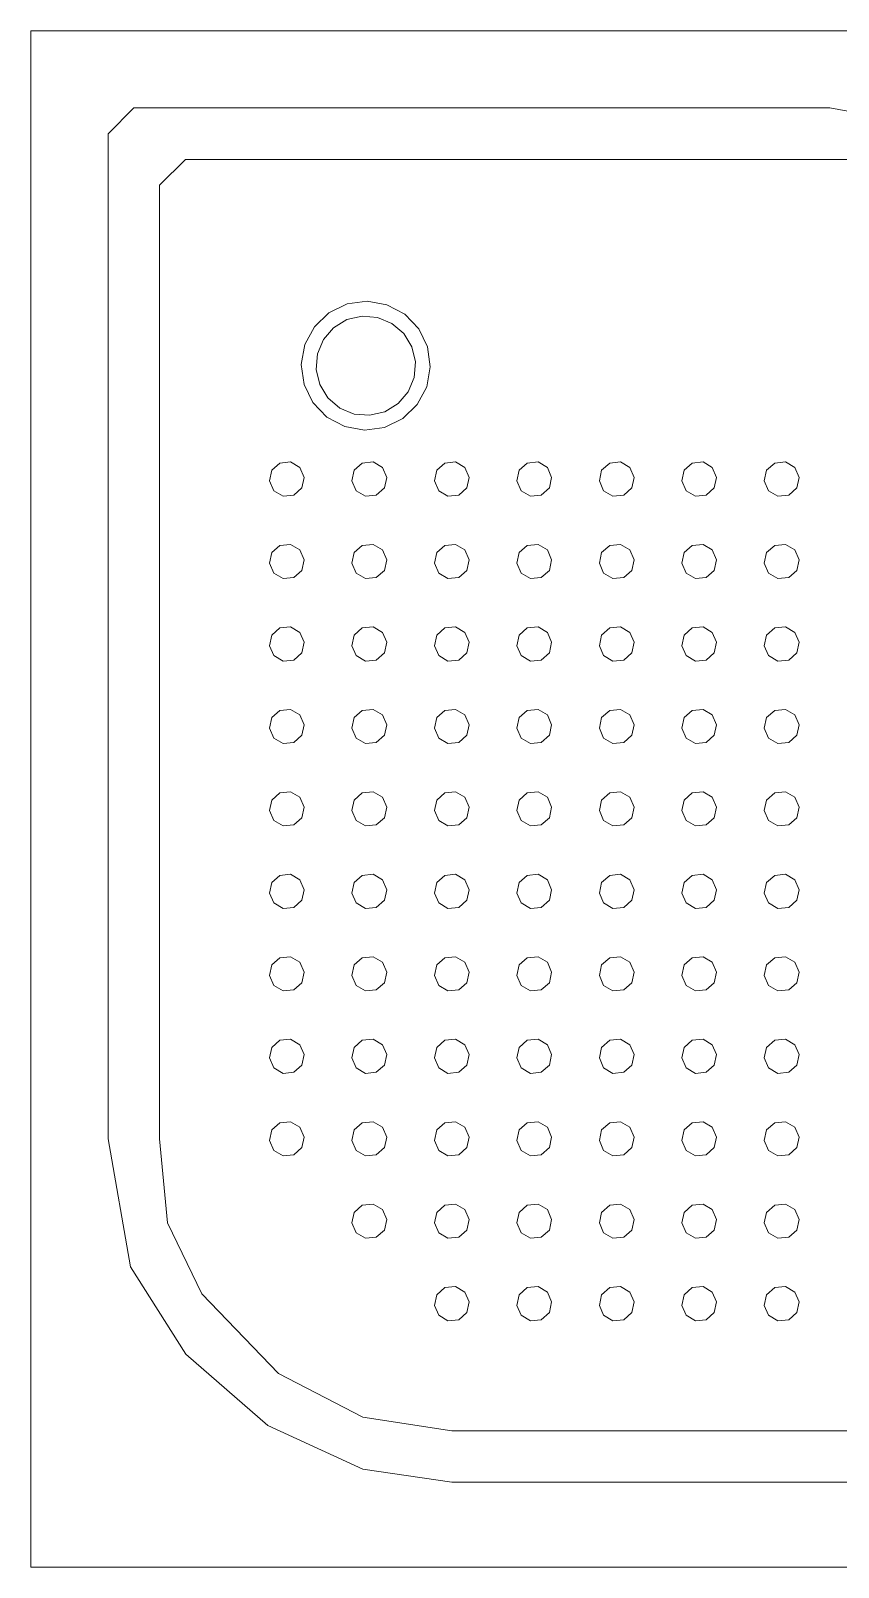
# Model space of a CAD drawing. Header units: millimetres. Extents: x -32 to 1412, y -324 to 2887.
# Drawn here: x 1035.191 to 1035.585, y 2057.159 to 2057.909 of the extents above; entities that cross this region are included whole.
import ezdxf

# ---------------------------------------------------------------- set-up
doc = ezdxf.new("R2010")
doc.units = ezdxf.units.MM
doc.header["$LTSCALE"] = 0.5
doc.layers.add('arquitetura', color=252, linetype='CONTINUOUS', lineweight=5)

msp = doc.modelspace()

# ---------------------------------------------------------------- linework, layer by layer
at = {"layer": 'arquitetura', "color": 252}
for p, q in [((1035.19123, 2057.35913), (1035.19123, 2057.90913)), ((1035.19123, 2057.90913), (1036.19123, 2057.90913)), ((1035.19123, 2057.15913), (1035.19123, 2057.90913)), ((1035.19123, 2057.90913), (1035.94123, 2057.90913)), ((1035.22895, 2057.85884), (1035.24153, 2057.87142)), ((1035.24153, 2057.87142), (1035.58106, 2057.87142)), ((1035.61984, 2057.86445), (1035.58106, 2057.87142)), ((1035.22895, 2057.3683), (1035.22895, 2057.85884)), ((1035.25411, 2057.83368), (1035.26668, 2057.84626)), ((1035.26668, 2057.84626), (1035.60437, 2057.84626)), ((1035.25411, 2057.3683), (1035.25411, 2057.83368)), ((1035.33672, 2057.77145), (1035.34558, 2057.77575)), ((1035.34558, 2057.77575), (1035.35533, 2057.77711)), ((1035.35533, 2057.77711), (1035.36503, 2057.77538)), ((1035.36503, 2057.77538), (1035.37371, 2057.77074)), ((1035.32962, 2057.76462), (1035.33672, 2057.77145)), ((1035.33903, 2057.76415), (1035.34552, 2057.7681)), ((1035.34552, 2057.7681), (1035.35291, 2057.76984)), ((1035.35291, 2057.76984), (1035.36048, 2057.76922)), ((1035.36048, 2057.76922), (1035.36749, 2057.76629)), ((1035.37371, 2057.77074), (1035.38054, 2057.76365)), ((1035.32499, 2057.75593), (1035.32962, 2057.76462)), ((1035.33408, 2057.7584), (1035.33903, 2057.76415)), ((1035.36749, 2057.76629), (1035.37325, 2057.76133)), ((1035.37325, 2057.76133), (1035.37719, 2057.75484)), ((1035.38054, 2057.76365), (1035.38485, 2057.75479)), ((1035.32326, 2057.74624), (1035.32499, 2057.75593)), ((1035.33115, 2057.75139), (1035.33408, 2057.7584)), ((1035.37719, 2057.75484), (1035.37894, 2057.74745)), ((1035.38485, 2057.75479), (1035.3862, 2057.74503)), ((1035.32461, 2057.73648), (1035.32326, 2057.74624)), ((1035.33052, 2057.74382), (1035.33115, 2057.75139)), ((1035.37894, 2057.74745), (1035.37831, 2057.73988)), ((1035.3862, 2057.74503), (1035.38447, 2057.73534)), ((1035.33227, 2057.73643), (1035.33052, 2057.74382)), ((1035.37831, 2057.73988), (1035.37538, 2057.73288)), ((1035.32892, 2057.72763), (1035.32461, 2057.73648)), ((1035.33621, 2057.72994), (1035.33227, 2057.73643)), ((1035.34197, 2057.72498), (1035.33621, 2057.72994)), ((1035.37538, 2057.73288), (1035.37043, 2057.72712)), ((1035.38447, 2057.73534), (1035.37984, 2057.72665)), ((1035.33575, 2057.72053), (1035.32892, 2057.72763)), ((1035.34898, 2057.72205), (1035.34197, 2057.72498)), ((1035.36394, 2057.72318), (1035.35655, 2057.72143)), ((1035.37043, 2057.72712), (1035.36394, 2057.72318)), ((1035.37984, 2057.72665), (1035.37274, 2057.71982)), ((1035.34443, 2057.71589), (1035.33575, 2057.72053)), ((1035.35413, 2057.71417), (1035.34443, 2057.71589)), ((1035.35655, 2057.72143), (1035.34898, 2057.72205)), ((1035.36388, 2057.71552), (1035.35413, 2057.71417)), ((1035.37274, 2057.71982), (1035.36388, 2057.71552)), ((1035.30766, 2057.68947), (1035.3088, 2057.69462)), ((1035.3088, 2057.69462), (1035.31274, 2057.69812)), ((1035.31274, 2057.69812), (1035.318, 2057.69863)), ((1035.318, 2057.69863), (1035.32254, 2057.69596)), ((1035.32254, 2057.69596), (1035.32465, 2057.69112)), ((1035.34791, 2057.68947), (1035.34905, 2057.69462)), ((1035.34905, 2057.69462), (1035.35299, 2057.69812)), ((1035.35299, 2057.69812), (1035.35824, 2057.69863)), ((1035.35824, 2057.69863), (1035.36279, 2057.69596)), ((1035.36279, 2057.69596), (1035.3649, 2057.69112)), ((1035.38816, 2057.68947), (1035.3893, 2057.69462)), ((1035.3893, 2057.69462), (1035.39324, 2057.69812)), ((1035.39324, 2057.69812), (1035.39849, 2057.69863)), ((1035.39849, 2057.69863), (1035.40304, 2057.69596)), ((1035.40304, 2057.69596), (1035.40515, 2057.69112)), ((1035.42841, 2057.68947), (1035.42955, 2057.69462)), ((1035.42955, 2057.69462), (1035.43349, 2057.69812)), ((1035.43349, 2057.69812), (1035.43874, 2057.69863)), ((1035.43874, 2057.69863), (1035.44329, 2057.69596)), ((1035.44329, 2057.69596), (1035.4454, 2057.69112)), ((1035.46866, 2057.68947), (1035.46979, 2057.69462)), ((1035.46979, 2057.69462), (1035.47374, 2057.69812)), ((1035.47374, 2057.69812), (1035.47899, 2057.69863)), ((1035.47899, 2057.69863), (1035.48354, 2057.69596)), ((1035.48354, 2057.69596), (1035.48565, 2057.69112)), ((1035.50891, 2057.68947), (1035.51004, 2057.69462)), ((1035.51004, 2057.69462), (1035.51399, 2057.69812)), ((1035.51399, 2057.69812), (1035.51924, 2057.69863)), ((1035.51924, 2057.69863), (1035.52379, 2057.69596)), ((1035.52379, 2057.69596), (1035.5259, 2057.69112)), ((1035.54916, 2057.68947), (1035.55029, 2057.69462)), ((1035.55029, 2057.69462), (1035.55424, 2057.69812)), ((1035.55424, 2057.69812), (1035.55949, 2057.69863)), ((1035.55949, 2057.69863), (1035.56404, 2057.69596)), ((1035.56404, 2057.69596), (1035.56615, 2057.69112)), ((1035.30977, 2057.68463), (1035.30766, 2057.68947)), ((1035.31432, 2057.68196), (1035.30977, 2057.68463)), ((1035.32352, 2057.68597), (1035.31957, 2057.68247)), ((1035.32465, 2057.69112), (1035.32352, 2057.68597)), ((1035.35002, 2057.68463), (1035.34791, 2057.68947)), ((1035.35457, 2057.68196), (1035.35002, 2057.68463)), ((1035.36377, 2057.68597), (1035.35982, 2057.68247)), ((1035.3649, 2057.69112), (1035.36377, 2057.68597)), ((1035.39027, 2057.68463), (1035.38816, 2057.68947)), ((1035.39482, 2057.68196), (1035.39027, 2057.68463)), ((1035.40402, 2057.68597), (1035.40007, 2057.68247)), ((1035.40515, 2057.69112), (1035.40402, 2057.68597)), ((1035.43052, 2057.68463), (1035.42841, 2057.68947)), ((1035.43507, 2057.68196), (1035.43052, 2057.68463)), ((1035.44427, 2057.68597), (1035.44032, 2057.68247)), ((1035.4454, 2057.69112), (1035.44427, 2057.68597)), ((1035.47077, 2057.68463), (1035.46866, 2057.68947)), ((1035.47532, 2057.68196), (1035.47077, 2057.68463)), ((1035.48452, 2057.68597), (1035.48057, 2057.68247)), ((1035.48565, 2057.69112), (1035.48452, 2057.68597)), ((1035.51102, 2057.68463), (1035.50891, 2057.68947)), ((1035.51557, 2057.68196), (1035.51102, 2057.68463)), ((1035.52476, 2057.68597), (1035.52082, 2057.68247)), ((1035.5259, 2057.69112), (1035.52476, 2057.68597)), ((1035.55127, 2057.68463), (1035.54916, 2057.68947)), ((1035.55582, 2057.68196), (1035.55127, 2057.68463)), ((1035.56501, 2057.68597), (1035.56107, 2057.68247)), ((1035.56615, 2057.69112), (1035.56501, 2057.68597)), ((1035.31957, 2057.68247), (1035.31432, 2057.68196)), ((1035.35982, 2057.68247), (1035.35457, 2057.68196)), ((1035.40007, 2057.68247), (1035.39482, 2057.68196)), ((1035.44032, 2057.68247), (1035.43507, 2057.68196)), ((1035.48057, 2057.68247), (1035.47532, 2057.68196)), ((1035.52082, 2057.68247), (1035.51557, 2057.68196)), ((1035.56107, 2057.68247), (1035.55582, 2057.68196)), ((1035.3088, 2057.65437), (1035.31274, 2057.65787)), ((1035.31274, 2057.65787), (1035.318, 2057.65838)), ((1035.318, 2057.65838), (1035.32254, 2057.65571)), ((1035.32254, 2057.65571), (1035.32465, 2057.65087)), ((1035.34905, 2057.65437), (1035.35299, 2057.65787)), ((1035.35299, 2057.65787), (1035.35824, 2057.65838)), ((1035.35824, 2057.65838), (1035.36279, 2057.65571)), ((1035.36279, 2057.65571), (1035.3649, 2057.65087)), ((1035.3893, 2057.65437), (1035.39324, 2057.65787)), ((1035.39324, 2057.65787), (1035.39849, 2057.65838)), ((1035.39849, 2057.65838), (1035.40304, 2057.65571)), ((1035.40304, 2057.65571), (1035.40515, 2057.65087)), ((1035.42955, 2057.65437), (1035.43349, 2057.65787)), ((1035.43349, 2057.65787), (1035.43874, 2057.65838)), ((1035.43874, 2057.65838), (1035.44329, 2057.65571)), ((1035.44329, 2057.65571), (1035.4454, 2057.65087)), ((1035.46979, 2057.65437), (1035.47374, 2057.65787)), ((1035.47374, 2057.65787), (1035.47899, 2057.65838)), ((1035.47899, 2057.65838), (1035.48354, 2057.65571)), ((1035.48354, 2057.65571), (1035.48565, 2057.65087)), ((1035.51004, 2057.65437), (1035.51399, 2057.65787)), ((1035.51399, 2057.65787), (1035.51924, 2057.65838)), ((1035.51924, 2057.65838), (1035.52379, 2057.65571)), ((1035.52379, 2057.65571), (1035.5259, 2057.65087)), ((1035.55029, 2057.65437), (1035.55424, 2057.65787)), ((1035.55424, 2057.65787), (1035.55949, 2057.65838)), ((1035.55949, 2057.65838), (1035.56404, 2057.65571)), ((1035.56404, 2057.65571), (1035.56615, 2057.65087)), ((1035.30766, 2057.64922), (1035.3088, 2057.65437)), ((1035.30977, 2057.64438), (1035.30766, 2057.64922)), ((1035.32465, 2057.65087), (1035.32352, 2057.64572)), ((1035.34791, 2057.64922), (1035.34905, 2057.65437)), ((1035.35002, 2057.64438), (1035.34791, 2057.64922)), ((1035.3649, 2057.65087), (1035.36377, 2057.64572)), ((1035.38816, 2057.64922), (1035.3893, 2057.65437)), ((1035.39027, 2057.64438), (1035.38816, 2057.64922)), ((1035.40515, 2057.65087), (1035.40402, 2057.64572)), ((1035.42841, 2057.64922), (1035.42955, 2057.65437)), ((1035.43052, 2057.64438), (1035.42841, 2057.64922)), ((1035.4454, 2057.65087), (1035.44427, 2057.64572)), ((1035.46866, 2057.64922), (1035.46979, 2057.65437)), ((1035.47077, 2057.64438), (1035.46866, 2057.64922)), ((1035.48565, 2057.65087), (1035.48452, 2057.64572)), ((1035.50891, 2057.64922), (1035.51004, 2057.65437)), ((1035.51102, 2057.64438), (1035.50891, 2057.64922)), ((1035.5259, 2057.65087), (1035.52476, 2057.64572)), ((1035.54916, 2057.64922), (1035.55029, 2057.65437)), ((1035.55127, 2057.64438), (1035.54916, 2057.64922)), ((1035.56615, 2057.65087), (1035.56501, 2057.64572)), ((1035.31432, 2057.64171), (1035.30977, 2057.64438)), ((1035.31957, 2057.64222), (1035.31432, 2057.64171)), ((1035.32352, 2057.64572), (1035.31957, 2057.64222)), ((1035.35457, 2057.64171), (1035.35002, 2057.64438)), ((1035.35982, 2057.64222), (1035.35457, 2057.64171)), ((1035.36377, 2057.64572), (1035.35982, 2057.64222)), ((1035.39482, 2057.64171), (1035.39027, 2057.64438)), ((1035.40007, 2057.64222), (1035.39482, 2057.64171)), ((1035.40402, 2057.64572), (1035.40007, 2057.64222)), ((1035.43507, 2057.64171), (1035.43052, 2057.64438)), ((1035.44032, 2057.64222), (1035.43507, 2057.64171)), ((1035.44427, 2057.64572), (1035.44032, 2057.64222)), ((1035.47532, 2057.64171), (1035.47077, 2057.64438)), ((1035.48057, 2057.64222), (1035.47532, 2057.64171)), ((1035.48452, 2057.64572), (1035.48057, 2057.64222)), ((1035.51557, 2057.64171), (1035.51102, 2057.64438)), ((1035.52082, 2057.64222), (1035.51557, 2057.64171)), ((1035.52476, 2057.64572), (1035.52082, 2057.64222)), ((1035.55582, 2057.64171), (1035.55127, 2057.64438)), ((1035.56107, 2057.64222), (1035.55582, 2057.64171)), ((1035.56501, 2057.64572), (1035.56107, 2057.64222)), ((1035.3088, 2057.61412), (1035.31274, 2057.61762)), ((1035.31274, 2057.61762), (1035.318, 2057.61813)), ((1035.318, 2057.61813), (1035.32254, 2057.61546)), ((1035.34905, 2057.61412), (1035.35299, 2057.61762)), ((1035.35299, 2057.61762), (1035.35824, 2057.61813)), ((1035.35824, 2057.61813), (1035.36279, 2057.61546)), ((1035.3893, 2057.61412), (1035.39324, 2057.61762)), ((1035.39324, 2057.61762), (1035.39849, 2057.61813)), ((1035.39849, 2057.61813), (1035.40304, 2057.61546)), ((1035.42955, 2057.61412), (1035.43349, 2057.61762)), ((1035.43349, 2057.61762), (1035.43874, 2057.61813)), ((1035.43874, 2057.61813), (1035.44329, 2057.61546)), ((1035.46979, 2057.61412), (1035.47374, 2057.61762)), ((1035.47374, 2057.61762), (1035.47899, 2057.61813)), ((1035.47899, 2057.61813), (1035.48354, 2057.61546)), ((1035.51004, 2057.61412), (1035.51399, 2057.61762)), ((1035.51399, 2057.61762), (1035.51924, 2057.61813)), ((1035.51924, 2057.61813), (1035.52379, 2057.61546)), ((1035.55029, 2057.61412), (1035.55424, 2057.61762)), ((1035.55424, 2057.61762), (1035.55949, 2057.61813)), ((1035.55949, 2057.61813), (1035.56404, 2057.61546)), ((1035.30766, 2057.60897), (1035.3088, 2057.61412)), ((1035.32254, 2057.61546), (1035.32465, 2057.61062)), ((1035.32465, 2057.61062), (1035.32352, 2057.60547)), ((1035.34791, 2057.60897), (1035.34905, 2057.61412)), ((1035.36279, 2057.61546), (1035.3649, 2057.61062)), ((1035.3649, 2057.61062), (1035.36377, 2057.60547)), ((1035.38816, 2057.60897), (1035.3893, 2057.61412)), ((1035.40304, 2057.61546), (1035.40515, 2057.61062)), ((1035.40515, 2057.61062), (1035.40402, 2057.60547)), ((1035.42841, 2057.60897), (1035.42955, 2057.61412)), ((1035.44329, 2057.61546), (1035.4454, 2057.61062)), ((1035.4454, 2057.61062), (1035.44427, 2057.60547)), ((1035.46866, 2057.60897), (1035.46979, 2057.61412)), ((1035.48354, 2057.61546), (1035.48565, 2057.61062)), ((1035.48565, 2057.61062), (1035.48452, 2057.60547)), ((1035.50891, 2057.60897), (1035.51004, 2057.61412)), ((1035.52379, 2057.61546), (1035.5259, 2057.61062)), ((1035.5259, 2057.61062), (1035.52476, 2057.60547)), ((1035.54916, 2057.60897), (1035.55029, 2057.61412)), ((1035.56404, 2057.61546), (1035.56615, 2057.61062)), ((1035.56615, 2057.61062), (1035.56501, 2057.60547)), ((1035.30977, 2057.60413), (1035.30766, 2057.60897)), ((1035.31432, 2057.60146), (1035.30977, 2057.60413)), ((1035.32352, 2057.60547), (1035.31957, 2057.60197)), ((1035.35002, 2057.60413), (1035.34791, 2057.60897)), ((1035.35457, 2057.60146), (1035.35002, 2057.60413)), ((1035.36377, 2057.60547), (1035.35982, 2057.60197)), ((1035.39027, 2057.60413), (1035.38816, 2057.60897)), ((1035.39482, 2057.60146), (1035.39027, 2057.60413)), ((1035.40402, 2057.60547), (1035.40007, 2057.60197)), ((1035.43052, 2057.60413), (1035.42841, 2057.60897)), ((1035.43507, 2057.60146), (1035.43052, 2057.60413)), ((1035.44427, 2057.60547), (1035.44032, 2057.60197)), ((1035.47077, 2057.60413), (1035.46866, 2057.60897)), ((1035.47532, 2057.60146), (1035.47077, 2057.60413)), ((1035.48452, 2057.60547), (1035.48057, 2057.60197)), ((1035.51102, 2057.60413), (1035.50891, 2057.60897)), ((1035.51557, 2057.60146), (1035.51102, 2057.60413)), ((1035.52476, 2057.60547), (1035.52082, 2057.60197)), ((1035.55127, 2057.60413), (1035.54916, 2057.60897)), ((1035.55582, 2057.60146), (1035.55127, 2057.60413)), ((1035.56501, 2057.60547), (1035.56107, 2057.60197)), ((1035.31957, 2057.60197), (1035.31432, 2057.60146)), ((1035.35982, 2057.60197), (1035.35457, 2057.60146)), ((1035.40007, 2057.60197), (1035.39482, 2057.60146)), ((1035.44032, 2057.60197), (1035.43507, 2057.60146)), ((1035.48057, 2057.60197), (1035.47532, 2057.60146)), ((1035.52082, 2057.60197), (1035.51557, 2057.60146)), ((1035.56107, 2057.60197), (1035.55582, 2057.60146)), ((1035.30766, 2057.56872), (1035.3088, 2057.57387)), ((1035.3088, 2057.57387), (1035.31274, 2057.57737)), ((1035.31274, 2057.57737), (1035.318, 2057.57788)), ((1035.318, 2057.57788), (1035.32254, 2057.57521)), ((1035.32254, 2057.57521), (1035.32465, 2057.57037)), ((1035.34791, 2057.56872), (1035.34905, 2057.57387)), ((1035.34905, 2057.57387), (1035.35299, 2057.57737)), ((1035.35299, 2057.57737), (1035.35824, 2057.57788)), ((1035.35824, 2057.57788), (1035.36279, 2057.57521)), ((1035.36279, 2057.57521), (1035.3649, 2057.57037)), ((1035.38816, 2057.56872), (1035.3893, 2057.57387)), ((1035.3893, 2057.57387), (1035.39324, 2057.57737)), ((1035.39324, 2057.57737), (1035.39849, 2057.57788)), ((1035.39849, 2057.57788), (1035.40304, 2057.57521)), ((1035.40304, 2057.57521), (1035.40515, 2057.57037)), ((1035.42841, 2057.56872), (1035.42955, 2057.57387)), ((1035.42955, 2057.57387), (1035.43349, 2057.57737)), ((1035.43349, 2057.57737), (1035.43874, 2057.57788)), ((1035.43874, 2057.57788), (1035.44329, 2057.57521)), ((1035.44329, 2057.57521), (1035.4454, 2057.57037)), ((1035.46866, 2057.56872), (1035.46979, 2057.57387)), ((1035.46979, 2057.57387), (1035.47374, 2057.57737)), ((1035.47374, 2057.57737), (1035.47899, 2057.57788)), ((1035.47899, 2057.57788), (1035.48354, 2057.57521)), ((1035.48354, 2057.57521), (1035.48565, 2057.57037)), ((1035.50891, 2057.56872), (1035.51004, 2057.57387)), ((1035.51004, 2057.57387), (1035.51399, 2057.57737)), ((1035.51399, 2057.57737), (1035.51924, 2057.57788)), ((1035.51924, 2057.57788), (1035.52379, 2057.57521)), ((1035.52379, 2057.57521), (1035.5259, 2057.57037)), ((1035.54916, 2057.56872), (1035.55029, 2057.57387)), ((1035.55029, 2057.57387), (1035.55424, 2057.57737)), ((1035.55424, 2057.57737), (1035.55949, 2057.57788)), ((1035.55949, 2057.57788), (1035.56404, 2057.57521)), ((1035.56404, 2057.57521), (1035.56615, 2057.57037)), ((1035.30977, 2057.56388), (1035.30766, 2057.56872)), ((1035.32352, 2057.56522), (1035.31957, 2057.56172)), ((1035.32465, 2057.57037), (1035.32352, 2057.56522)), ((1035.35002, 2057.56388), (1035.34791, 2057.56872)), ((1035.36377, 2057.56522), (1035.35982, 2057.56172)), ((1035.3649, 2057.57037), (1035.36377, 2057.56522)), ((1035.39027, 2057.56388), (1035.38816, 2057.56872)), ((1035.40402, 2057.56522), (1035.40007, 2057.56172)), ((1035.40515, 2057.57037), (1035.40402, 2057.56522)), ((1035.43052, 2057.56388), (1035.42841, 2057.56872)), ((1035.44427, 2057.56522), (1035.44032, 2057.56172)), ((1035.4454, 2057.57037), (1035.44427, 2057.56522)), ((1035.47077, 2057.56388), (1035.46866, 2057.56872)), ((1035.48452, 2057.56522), (1035.48057, 2057.56172)), ((1035.48565, 2057.57037), (1035.48452, 2057.56522)), ((1035.51102, 2057.56388), (1035.50891, 2057.56872)), ((1035.52476, 2057.56522), (1035.52082, 2057.56172)), ((1035.5259, 2057.57037), (1035.52476, 2057.56522)), ((1035.55127, 2057.56388), (1035.54916, 2057.56872)), ((1035.56501, 2057.56522), (1035.56107, 2057.56172)), ((1035.56615, 2057.57037), (1035.56501, 2057.56522)), ((1035.31432, 2057.56121), (1035.30977, 2057.56388)), ((1035.31957, 2057.56172), (1035.31432, 2057.56121)), ((1035.35457, 2057.56121), (1035.35002, 2057.56388)), ((1035.35982, 2057.56172), (1035.35457, 2057.56121)), ((1035.39482, 2057.56121), (1035.39027, 2057.56388)), ((1035.40007, 2057.56172), (1035.39482, 2057.56121)), ((1035.43507, 2057.56121), (1035.43052, 2057.56388)), ((1035.44032, 2057.56172), (1035.43507, 2057.56121)), ((1035.47532, 2057.56121), (1035.47077, 2057.56388)), ((1035.48057, 2057.56172), (1035.47532, 2057.56121)), ((1035.51557, 2057.56121), (1035.51102, 2057.56388)), ((1035.52082, 2057.56172), (1035.51557, 2057.56121)), ((1035.55582, 2057.56121), (1035.55127, 2057.56388)), ((1035.56107, 2057.56172), (1035.55582, 2057.56121)), ((1035.3088, 2057.53362), (1035.31274, 2057.53712)), ((1035.31274, 2057.53712), (1035.318, 2057.53763)), ((1035.318, 2057.53763), (1035.32254, 2057.53496)), ((1035.32254, 2057.53496), (1035.32465, 2057.53012)), ((1035.34905, 2057.53362), (1035.35299, 2057.53712)), ((1035.35299, 2057.53712), (1035.35824, 2057.53763)), ((1035.35824, 2057.53763), (1035.36279, 2057.53496)), ((1035.36279, 2057.53496), (1035.3649, 2057.53012)), ((1035.3893, 2057.53362), (1035.39324, 2057.53712)), ((1035.39324, 2057.53712), (1035.39849, 2057.53763)), ((1035.39849, 2057.53763), (1035.40304, 2057.53496)), ((1035.40304, 2057.53496), (1035.40515, 2057.53012)), ((1035.42955, 2057.53362), (1035.43349, 2057.53712)), ((1035.43349, 2057.53712), (1035.43874, 2057.53763)), ((1035.43874, 2057.53763), (1035.44329, 2057.53496)), ((1035.44329, 2057.53496), (1035.4454, 2057.53012)), ((1035.46979, 2057.53362), (1035.47374, 2057.53712)), ((1035.47374, 2057.53712), (1035.47899, 2057.53763)), ((1035.47899, 2057.53763), (1035.48354, 2057.53496)), ((1035.48354, 2057.53496), (1035.48565, 2057.53012)), ((1035.51004, 2057.53362), (1035.51399, 2057.53712)), ((1035.51399, 2057.53712), (1035.51924, 2057.53763)), ((1035.51924, 2057.53763), (1035.52379, 2057.53496)), ((1035.52379, 2057.53496), (1035.5259, 2057.53012)), ((1035.55029, 2057.53362), (1035.55424, 2057.53712)), ((1035.55424, 2057.53712), (1035.55949, 2057.53763)), ((1035.55949, 2057.53763), (1035.56404, 2057.53496)), ((1035.56404, 2057.53496), (1035.56615, 2057.53012)), ((1035.30766, 2057.52847), (1035.3088, 2057.53362)), ((1035.30977, 2057.52363), (1035.30766, 2057.52847)), ((1035.32465, 2057.53012), (1035.32352, 2057.52497)), ((1035.34791, 2057.52847), (1035.34905, 2057.53362)), ((1035.35002, 2057.52363), (1035.34791, 2057.52847)), ((1035.3649, 2057.53012), (1035.36377, 2057.52497)), ((1035.38816, 2057.52847), (1035.3893, 2057.53362)), ((1035.39027, 2057.52363), (1035.38816, 2057.52847)), ((1035.40515, 2057.53012), (1035.40402, 2057.52497)), ((1035.42841, 2057.52847), (1035.42955, 2057.53362)), ((1035.43052, 2057.52363), (1035.42841, 2057.52847)), ((1035.4454, 2057.53012), (1035.44427, 2057.52497)), ((1035.46866, 2057.52847), (1035.46979, 2057.53362)), ((1035.47077, 2057.52363), (1035.46866, 2057.52847)), ((1035.48565, 2057.53012), (1035.48452, 2057.52497)), ((1035.50891, 2057.52847), (1035.51004, 2057.53362)), ((1035.51102, 2057.52363), (1035.50891, 2057.52847)), ((1035.5259, 2057.53012), (1035.52476, 2057.52497)), ((1035.54916, 2057.52847), (1035.55029, 2057.53362)), ((1035.55127, 2057.52363), (1035.54916, 2057.52847)), ((1035.56615, 2057.53012), (1035.56501, 2057.52497)), ((1035.31432, 2057.52096), (1035.30977, 2057.52363)), ((1035.31957, 2057.52147), (1035.31432, 2057.52096)), ((1035.32352, 2057.52497), (1035.31957, 2057.52147)), ((1035.35457, 2057.52096), (1035.35002, 2057.52363)), ((1035.35982, 2057.52147), (1035.35457, 2057.52096)), ((1035.36377, 2057.52497), (1035.35982, 2057.52147)), ((1035.39482, 2057.52096), (1035.39027, 2057.52363)), ((1035.40007, 2057.52147), (1035.39482, 2057.52096)), ((1035.40402, 2057.52497), (1035.40007, 2057.52147)), ((1035.43507, 2057.52096), (1035.43052, 2057.52363)), ((1035.44032, 2057.52147), (1035.43507, 2057.52096)), ((1035.44427, 2057.52497), (1035.44032, 2057.52147)), ((1035.47532, 2057.52096), (1035.47077, 2057.52363)), ((1035.48057, 2057.52147), (1035.47532, 2057.52096)), ((1035.48452, 2057.52497), (1035.48057, 2057.52147)), ((1035.51557, 2057.52096), (1035.51102, 2057.52363)), ((1035.52082, 2057.52147), (1035.51557, 2057.52096)), ((1035.52476, 2057.52497), (1035.52082, 2057.52147)), ((1035.55582, 2057.52096), (1035.55127, 2057.52363)), ((1035.56107, 2057.52147), (1035.55582, 2057.52096)), ((1035.56501, 2057.52497), (1035.56107, 2057.52147)), ((1035.31274, 2057.49687), (1035.318, 2057.49738)), ((1035.318, 2057.49738), (1035.32254, 2057.49471)), ((1035.35299, 2057.49687), (1035.35824, 2057.49738)), ((1035.35824, 2057.49738), (1035.36279, 2057.49471)), ((1035.39324, 2057.49687), (1035.39849, 2057.49738)), ((1035.39849, 2057.49738), (1035.40304, 2057.49471)), ((1035.43349, 2057.49687), (1035.43874, 2057.49738)), ((1035.43874, 2057.49738), (1035.44329, 2057.49471)), ((1035.47374, 2057.49687), (1035.47899, 2057.49738)), ((1035.47899, 2057.49738), (1035.48354, 2057.49471)), ((1035.51399, 2057.49687), (1035.51924, 2057.49738)), ((1035.51924, 2057.49738), (1035.52379, 2057.49471)), ((1035.55424, 2057.49687), (1035.55949, 2057.49738)), ((1035.55949, 2057.49738), (1035.56404, 2057.49471)), ((1035.30766, 2057.48822), (1035.3088, 2057.49337)), ((1035.3088, 2057.49337), (1035.31274, 2057.49687)), ((1035.32254, 2057.49471), (1035.32465, 2057.48987)), ((1035.32465, 2057.48987), (1035.32352, 2057.48472)), ((1035.34791, 2057.48822), (1035.34905, 2057.49337)), ((1035.34905, 2057.49337), (1035.35299, 2057.49687)), ((1035.36279, 2057.49471), (1035.3649, 2057.48987)), ((1035.3649, 2057.48987), (1035.36377, 2057.48472)), ((1035.38816, 2057.48822), (1035.3893, 2057.49337)), ((1035.3893, 2057.49337), (1035.39324, 2057.49687)), ((1035.40304, 2057.49471), (1035.40515, 2057.48987)), ((1035.40515, 2057.48987), (1035.40402, 2057.48472)), ((1035.42841, 2057.48822), (1035.42955, 2057.49337)), ((1035.42955, 2057.49337), (1035.43349, 2057.49687)), ((1035.44329, 2057.49471), (1035.4454, 2057.48987)), ((1035.4454, 2057.48987), (1035.44427, 2057.48472)), ((1035.46866, 2057.48822), (1035.46979, 2057.49337)), ((1035.46979, 2057.49337), (1035.47374, 2057.49687)), ((1035.48354, 2057.49471), (1035.48565, 2057.48987)), ((1035.48565, 2057.48987), (1035.48452, 2057.48472)), ((1035.50891, 2057.48822), (1035.51004, 2057.49337)), ((1035.51004, 2057.49337), (1035.51399, 2057.49687)), ((1035.52379, 2057.49471), (1035.5259, 2057.48987)), ((1035.5259, 2057.48987), (1035.52476, 2057.48472)), ((1035.54916, 2057.48822), (1035.55029, 2057.49337)), ((1035.55029, 2057.49337), (1035.55424, 2057.49687)), ((1035.56404, 2057.49471), (1035.56615, 2057.48987)), ((1035.56615, 2057.48987), (1035.56501, 2057.48472)), ((1035.30977, 2057.48338), (1035.30766, 2057.48822)), ((1035.31432, 2057.48071), (1035.30977, 2057.48338)), ((1035.32352, 2057.48472), (1035.31957, 2057.48122)), ((1035.35002, 2057.48338), (1035.34791, 2057.48822)), ((1035.35457, 2057.48071), (1035.35002, 2057.48338)), ((1035.36377, 2057.48472), (1035.35982, 2057.48122)), ((1035.39027, 2057.48338), (1035.38816, 2057.48822)), ((1035.39482, 2057.48071), (1035.39027, 2057.48338)), ((1035.40402, 2057.48472), (1035.40007, 2057.48122)), ((1035.43052, 2057.48338), (1035.42841, 2057.48822)), ((1035.43507, 2057.48071), (1035.43052, 2057.48338)), ((1035.44427, 2057.48472), (1035.44032, 2057.48122)), ((1035.47077, 2057.48338), (1035.46866, 2057.48822)), ((1035.47532, 2057.48071), (1035.47077, 2057.48338)), ((1035.48452, 2057.48472), (1035.48057, 2057.48122)), ((1035.51102, 2057.48338), (1035.50891, 2057.48822)), ((1035.51557, 2057.48071), (1035.51102, 2057.48338)), ((1035.52476, 2057.48472), (1035.52082, 2057.48122)), ((1035.55127, 2057.48338), (1035.54916, 2057.48822)), ((1035.55582, 2057.48071), (1035.55127, 2057.48338)), ((1035.56501, 2057.48472), (1035.56107, 2057.48122)), ((1035.31957, 2057.48122), (1035.31432, 2057.48071)), ((1035.35982, 2057.48122), (1035.35457, 2057.48071)), ((1035.40007, 2057.48122), (1035.39482, 2057.48071)), ((1035.44032, 2057.48122), (1035.43507, 2057.48071)), ((1035.48057, 2057.48122), (1035.47532, 2057.48071)), ((1035.52082, 2057.48122), (1035.51557, 2057.48071)), ((1035.56107, 2057.48122), (1035.55582, 2057.48071)), ((1035.30766, 2057.44797), (1035.3088, 2057.45312)), ((1035.3088, 2057.45312), (1035.31274, 2057.45662)), ((1035.31274, 2057.45662), (1035.318, 2057.45713)), ((1035.318, 2057.45713), (1035.32254, 2057.45446)), ((1035.32254, 2057.45446), (1035.32465, 2057.44962)), ((1035.34791, 2057.44797), (1035.34905, 2057.45312)), ((1035.34905, 2057.45312), (1035.35299, 2057.45662)), ((1035.35299, 2057.45662), (1035.35824, 2057.45713)), ((1035.35824, 2057.45713), (1035.36279, 2057.45446)), ((1035.36279, 2057.45446), (1035.3649, 2057.44962)), ((1035.38816, 2057.44797), (1035.3893, 2057.45312)), ((1035.3893, 2057.45312), (1035.39324, 2057.45662)), ((1035.39324, 2057.45662), (1035.39849, 2057.45713)), ((1035.39849, 2057.45713), (1035.40304, 2057.45446)), ((1035.40304, 2057.45446), (1035.40515, 2057.44962)), ((1035.42841, 2057.44797), (1035.42955, 2057.45312)), ((1035.42955, 2057.45312), (1035.43349, 2057.45662)), ((1035.43349, 2057.45662), (1035.43874, 2057.45713)), ((1035.43874, 2057.45713), (1035.44329, 2057.45446)), ((1035.44329, 2057.45446), (1035.4454, 2057.44962)), ((1035.46866, 2057.44797), (1035.46979, 2057.45312)), ((1035.46979, 2057.45312), (1035.47374, 2057.45662)), ((1035.47374, 2057.45662), (1035.47899, 2057.45713)), ((1035.47899, 2057.45713), (1035.48354, 2057.45446)), ((1035.48354, 2057.45446), (1035.48565, 2057.44962)), ((1035.50891, 2057.44797), (1035.51004, 2057.45312)), ((1035.51004, 2057.45312), (1035.51399, 2057.45662)), ((1035.51399, 2057.45662), (1035.51924, 2057.45713)), ((1035.51924, 2057.45713), (1035.52379, 2057.45446)), ((1035.52379, 2057.45446), (1035.5259, 2057.44962)), ((1035.54916, 2057.44797), (1035.55029, 2057.45312)), ((1035.55029, 2057.45312), (1035.55424, 2057.45662)), ((1035.55424, 2057.45662), (1035.55949, 2057.45713)), ((1035.55949, 2057.45713), (1035.56404, 2057.45446)), ((1035.56404, 2057.45446), (1035.56615, 2057.44962)), ((1035.30977, 2057.44313), (1035.30766, 2057.44797)), ((1035.32465, 2057.44962), (1035.32352, 2057.44447)), ((1035.35002, 2057.44313), (1035.34791, 2057.44797)), ((1035.3649, 2057.44962), (1035.36377, 2057.44447)), ((1035.39027, 2057.44313), (1035.38816, 2057.44797)), ((1035.40515, 2057.44962), (1035.40402, 2057.44447)), ((1035.43052, 2057.44313), (1035.42841, 2057.44797)), ((1035.4454, 2057.44962), (1035.44427, 2057.44447)), ((1035.47077, 2057.44313), (1035.46866, 2057.44797)), ((1035.48565, 2057.44962), (1035.48452, 2057.44447)), ((1035.51102, 2057.44313), (1035.50891, 2057.44797)), ((1035.5259, 2057.44962), (1035.52476, 2057.44447)), ((1035.55127, 2057.44313), (1035.54916, 2057.44797)), ((1035.56615, 2057.44962), (1035.56501, 2057.44447)), ((1035.31432, 2057.44046), (1035.30977, 2057.44313)), ((1035.31957, 2057.44097), (1035.31432, 2057.44046)), ((1035.32352, 2057.44447), (1035.31957, 2057.44097)), ((1035.35457, 2057.44046), (1035.35002, 2057.44313)), ((1035.35982, 2057.44097), (1035.35457, 2057.44046)), ((1035.36377, 2057.44447), (1035.35982, 2057.44097)), ((1035.39482, 2057.44046), (1035.39027, 2057.44313)), ((1035.40007, 2057.44097), (1035.39482, 2057.44046)), ((1035.40402, 2057.44447), (1035.40007, 2057.44097)), ((1035.43507, 2057.44046), (1035.43052, 2057.44313)), ((1035.44032, 2057.44097), (1035.43507, 2057.44046)), ((1035.44427, 2057.44447), (1035.44032, 2057.44097)), ((1035.47532, 2057.44046), (1035.47077, 2057.44313)), ((1035.48057, 2057.44097), (1035.47532, 2057.44046)), ((1035.48452, 2057.44447), (1035.48057, 2057.44097)), ((1035.51557, 2057.44046), (1035.51102, 2057.44313)), ((1035.52082, 2057.44097), (1035.51557, 2057.44046)), ((1035.52476, 2057.44447), (1035.52082, 2057.44097)), ((1035.55582, 2057.44046), (1035.55127, 2057.44313)), ((1035.56107, 2057.44097), (1035.55582, 2057.44046)), ((1035.56501, 2057.44447), (1035.56107, 2057.44097)), ((1035.3088, 2057.41287), (1035.31274, 2057.41637)), ((1035.31274, 2057.41637), (1035.318, 2057.41688)), ((1035.318, 2057.41688), (1035.32254, 2057.41421)), ((1035.34905, 2057.41287), (1035.35299, 2057.41637)), ((1035.35299, 2057.41637), (1035.35824, 2057.41688)), ((1035.35824, 2057.41688), (1035.36279, 2057.41421)), ((1035.3893, 2057.41287), (1035.39324, 2057.41637)), ((1035.39324, 2057.41637), (1035.39849, 2057.41688)), ((1035.39849, 2057.41688), (1035.40304, 2057.41421)), ((1035.42955, 2057.41287), (1035.43349, 2057.41637)), ((1035.43349, 2057.41637), (1035.43874, 2057.41688)), ((1035.43874, 2057.41688), (1035.44329, 2057.41421)), ((1035.46979, 2057.41287), (1035.47374, 2057.41637)), ((1035.47374, 2057.41637), (1035.47899, 2057.41688)), ((1035.47899, 2057.41688), (1035.48354, 2057.41421)), ((1035.51004, 2057.41287), (1035.51399, 2057.41637)), ((1035.51399, 2057.41637), (1035.51924, 2057.41688)), ((1035.51924, 2057.41688), (1035.52379, 2057.41421)), ((1035.55029, 2057.41287), (1035.55424, 2057.41637)), ((1035.55424, 2057.41637), (1035.55949, 2057.41688)), ((1035.55949, 2057.41688), (1035.56404, 2057.41421)), ((1035.30766, 2057.40772), (1035.3088, 2057.41287)), ((1035.30977, 2057.40288), (1035.30766, 2057.40772)), ((1035.32254, 2057.41421), (1035.32465, 2057.40938)), ((1035.32465, 2057.40938), (1035.32352, 2057.40422)), ((1035.34791, 2057.40772), (1035.34905, 2057.41287)), ((1035.35002, 2057.40288), (1035.34791, 2057.40772)), ((1035.36279, 2057.41421), (1035.3649, 2057.40938)), ((1035.3649, 2057.40938), (1035.36377, 2057.40422)), ((1035.38816, 2057.40772), (1035.3893, 2057.41287)), ((1035.39027, 2057.40288), (1035.38816, 2057.40772)), ((1035.40304, 2057.41421), (1035.40515, 2057.40938)), ((1035.40515, 2057.40938), (1035.40402, 2057.40422)), ((1035.42841, 2057.40772), (1035.42955, 2057.41287)), ((1035.43052, 2057.40288), (1035.42841, 2057.40772)), ((1035.44329, 2057.41421), (1035.4454, 2057.40938)), ((1035.4454, 2057.40938), (1035.44427, 2057.40422)), ((1035.46866, 2057.40772), (1035.46979, 2057.41287)), ((1035.47077, 2057.40288), (1035.46866, 2057.40772)), ((1035.48354, 2057.41421), (1035.48565, 2057.40938)), ((1035.48565, 2057.40938), (1035.48452, 2057.40422)), ((1035.50891, 2057.40772), (1035.51004, 2057.41287)), ((1035.51102, 2057.40288), (1035.50891, 2057.40772)), ((1035.52379, 2057.41421), (1035.5259, 2057.40938)), ((1035.5259, 2057.40938), (1035.52476, 2057.40422)), ((1035.54916, 2057.40772), (1035.55029, 2057.41287)), ((1035.55127, 2057.40288), (1035.54916, 2057.40772)), ((1035.56404, 2057.41421), (1035.56615, 2057.40938)), ((1035.56615, 2057.40938), (1035.56501, 2057.40422)), ((1035.31432, 2057.40021), (1035.30977, 2057.40288)), ((1035.31957, 2057.40072), (1035.31432, 2057.40021)), ((1035.32352, 2057.40422), (1035.31957, 2057.40072)), ((1035.35457, 2057.40021), (1035.35002, 2057.40288)), ((1035.35982, 2057.40072), (1035.35457, 2057.40021)), ((1035.36377, 2057.40422), (1035.35982, 2057.40072)), ((1035.39482, 2057.40021), (1035.39027, 2057.40288)), ((1035.40007, 2057.40072), (1035.39482, 2057.40021)), ((1035.40402, 2057.40422), (1035.40007, 2057.40072)), ((1035.43507, 2057.40021), (1035.43052, 2057.40288)), ((1035.44032, 2057.40072), (1035.43507, 2057.40021)), ((1035.44427, 2057.40422), (1035.44032, 2057.40072)), ((1035.47532, 2057.40021), (1035.47077, 2057.40288)), ((1035.48057, 2057.40072), (1035.47532, 2057.40021)), ((1035.48452, 2057.40422), (1035.48057, 2057.40072)), ((1035.51557, 2057.40021), (1035.51102, 2057.40288)), ((1035.52082, 2057.40072), (1035.51557, 2057.40021)), ((1035.52476, 2057.40422), (1035.52082, 2057.40072)), ((1035.55582, 2057.40021), (1035.55127, 2057.40288)), ((1035.56107, 2057.40072), (1035.55582, 2057.40021)), ((1035.56501, 2057.40422), (1035.56107, 2057.40072)), ((1035.30766, 2057.36747), (1035.3088, 2057.37262)), ((1035.3088, 2057.37262), (1035.31274, 2057.37612)), ((1035.31274, 2057.37612), (1035.318, 2057.37663)), ((1035.318, 2057.37663), (1035.32254, 2057.37396)), ((1035.32254, 2057.37396), (1035.32465, 2057.36913)), ((1035.34791, 2057.36747), (1035.34905, 2057.37262)), ((1035.34905, 2057.37262), (1035.35299, 2057.37612)), ((1035.35299, 2057.37612), (1035.35824, 2057.37663)), ((1035.35824, 2057.37663), (1035.36279, 2057.37396)), ((1035.36279, 2057.37396), (1035.3649, 2057.36913)), ((1035.38816, 2057.36747), (1035.3893, 2057.37262)), ((1035.3893, 2057.37262), (1035.39324, 2057.37612)), ((1035.39324, 2057.37612), (1035.39849, 2057.37663)), ((1035.39849, 2057.37663), (1035.40304, 2057.37396)), ((1035.40304, 2057.37396), (1035.40515, 2057.36913)), ((1035.42841, 2057.36747), (1035.42955, 2057.37262)), ((1035.42955, 2057.37262), (1035.43349, 2057.37612)), ((1035.43349, 2057.37612), (1035.43874, 2057.37663)), ((1035.43874, 2057.37663), (1035.44329, 2057.37396)), ((1035.44329, 2057.37396), (1035.4454, 2057.36913)), ((1035.46866, 2057.36747), (1035.46979, 2057.37262)), ((1035.46979, 2057.37262), (1035.47374, 2057.37612)), ((1035.47374, 2057.37612), (1035.47899, 2057.37663)), ((1035.47899, 2057.37663), (1035.48354, 2057.37396)), ((1035.48354, 2057.37396), (1035.48565, 2057.36913)), ((1035.50891, 2057.36747), (1035.51004, 2057.37262)), ((1035.51004, 2057.37262), (1035.51399, 2057.37612)), ((1035.51399, 2057.37612), (1035.51924, 2057.37663)), ((1035.51924, 2057.37663), (1035.52379, 2057.37396)), ((1035.52379, 2057.37396), (1035.5259, 2057.36913)), ((1035.54916, 2057.36747), (1035.55029, 2057.37262)), ((1035.55029, 2057.37262), (1035.55424, 2057.37612)), ((1035.55424, 2057.37612), (1035.55949, 2057.37663)), ((1035.55949, 2057.37663), (1035.56404, 2057.37396)), ((1035.56404, 2057.37396), (1035.56615, 2057.36913)), ((1035.2399, 2057.30585), (1035.22895, 2057.3683)), ((1035.25795, 2057.32722), (1035.25411, 2057.3683)), ((1035.30977, 2057.36263), (1035.30766, 2057.36747)), ((1035.31432, 2057.35996), (1035.30977, 2057.36263)), ((1035.32352, 2057.36397), (1035.31957, 2057.36047)), ((1035.32465, 2057.36913), (1035.32352, 2057.36397)), ((1035.35002, 2057.36263), (1035.34791, 2057.36747)), ((1035.35457, 2057.35996), (1035.35002, 2057.36263)), ((1035.36377, 2057.36397), (1035.35982, 2057.36047)), ((1035.3649, 2057.36913), (1035.36377, 2057.36397)), ((1035.39027, 2057.36263), (1035.38816, 2057.36747)), ((1035.39482, 2057.35996), (1035.39027, 2057.36263)), ((1035.40402, 2057.36397), (1035.40007, 2057.36047)), ((1035.40515, 2057.36913), (1035.40402, 2057.36397)), ((1035.43052, 2057.36263), (1035.42841, 2057.36747)), ((1035.43507, 2057.35996), (1035.43052, 2057.36263)), ((1035.44427, 2057.36397), (1035.44032, 2057.36047)), ((1035.4454, 2057.36913), (1035.44427, 2057.36397)), ((1035.47077, 2057.36263), (1035.46866, 2057.36747)), ((1035.47532, 2057.35996), (1035.47077, 2057.36263)), ((1035.48452, 2057.36397), (1035.48057, 2057.36047)), ((1035.48565, 2057.36913), (1035.48452, 2057.36397)), ((1035.51102, 2057.36263), (1035.50891, 2057.36747)), ((1035.51557, 2057.35996), (1035.51102, 2057.36263)), ((1035.52476, 2057.36397), (1035.52082, 2057.36047)), ((1035.5259, 2057.36913), (1035.52476, 2057.36397)), ((1035.55127, 2057.36263), (1035.54916, 2057.36747)), ((1035.55582, 2057.35996), (1035.55127, 2057.36263)), ((1035.56501, 2057.36397), (1035.56107, 2057.36047)), ((1035.56615, 2057.36913), (1035.56501, 2057.36397)), ((1035.31957, 2057.36047), (1035.31432, 2057.35996)), ((1035.35982, 2057.36047), (1035.35457, 2057.35996)), ((1035.40007, 2057.36047), (1035.39482, 2057.35996)), ((1035.44032, 2057.36047), (1035.43507, 2057.35996)), ((1035.48057, 2057.36047), (1035.47532, 2057.35996)), ((1035.52082, 2057.36047), (1035.51557, 2057.35996)), ((1035.56107, 2057.36047), (1035.55582, 2057.35996)), ((1035.34791, 2057.32722), (1035.34905, 2057.33237)), ((1035.34905, 2057.33237), (1035.35299, 2057.33587)), ((1035.35299, 2057.33587), (1035.35824, 2057.33638)), ((1035.35824, 2057.33638), (1035.36279, 2057.33371)), ((1035.36279, 2057.33371), (1035.3649, 2057.32888)), ((1035.38816, 2057.32722), (1035.3893, 2057.33237)), ((1035.3893, 2057.33237), (1035.39324, 2057.33587)), ((1035.39324, 2057.33587), (1035.39849, 2057.33638)), ((1035.39849, 2057.33638), (1035.40304, 2057.33371)), ((1035.40304, 2057.33371), (1035.40515, 2057.32888)), ((1035.42841, 2057.32722), (1035.42955, 2057.33237)), ((1035.42955, 2057.33237), (1035.43349, 2057.33587)), ((1035.43349, 2057.33587), (1035.43874, 2057.33638)), ((1035.43874, 2057.33638), (1035.44329, 2057.33371)), ((1035.44329, 2057.33371), (1035.4454, 2057.32888)), ((1035.46866, 2057.32722), (1035.46979, 2057.33237)), ((1035.46979, 2057.33237), (1035.47374, 2057.33587)), ((1035.47374, 2057.33587), (1035.47899, 2057.33638)), ((1035.47899, 2057.33638), (1035.48354, 2057.33371)), ((1035.48354, 2057.33371), (1035.48565, 2057.32888)), ((1035.50891, 2057.32722), (1035.51004, 2057.33237)), ((1035.51004, 2057.33237), (1035.51399, 2057.33587)), ((1035.51399, 2057.33587), (1035.51924, 2057.33638)), ((1035.51924, 2057.33638), (1035.52379, 2057.33371)), ((1035.52379, 2057.33371), (1035.5259, 2057.32888)), ((1035.54916, 2057.32722), (1035.55029, 2057.33237)), ((1035.55029, 2057.33237), (1035.55424, 2057.33587)), ((1035.55424, 2057.33587), (1035.55949, 2057.33638)), ((1035.55949, 2057.33638), (1035.56404, 2057.33371)), ((1035.56404, 2057.33371), (1035.56615, 2057.32888)), ((1035.27473, 2057.29255), (1035.25795, 2057.32722)), ((1035.35002, 2057.32238), (1035.34791, 2057.32722)), ((1035.3649, 2057.32888), (1035.36377, 2057.32372)), ((1035.39027, 2057.32238), (1035.38816, 2057.32722)), ((1035.40515, 2057.32888), (1035.40402, 2057.32372)), ((1035.43052, 2057.32238), (1035.42841, 2057.32722)), ((1035.4454, 2057.32888), (1035.44427, 2057.32372)), ((1035.47077, 2057.32238), (1035.46866, 2057.32722)), ((1035.48565, 2057.32888), (1035.48452, 2057.32372)), ((1035.51102, 2057.32238), (1035.50891, 2057.32722)), ((1035.5259, 2057.32888), (1035.52476, 2057.32372)), ((1035.55127, 2057.32238), (1035.54916, 2057.32722)), ((1035.56615, 2057.32888), (1035.56501, 2057.32372)), ((1035.35457, 2057.31971), (1035.35002, 2057.32238)), ((1035.35982, 2057.32022), (1035.35457, 2057.31971)), ((1035.36377, 2057.32372), (1035.35982, 2057.32022)), ((1035.39482, 2057.31971), (1035.39027, 2057.32238)), ((1035.40007, 2057.32022), (1035.39482, 2057.31971)), ((1035.40402, 2057.32372), (1035.40007, 2057.32022)), ((1035.43507, 2057.31971), (1035.43052, 2057.32238)), ((1035.44032, 2057.32022), (1035.43507, 2057.31971)), ((1035.44427, 2057.32372), (1035.44032, 2057.32022)), ((1035.47532, 2057.31971), (1035.47077, 2057.32238)), ((1035.48057, 2057.32022), (1035.47532, 2057.31971)), ((1035.48452, 2057.32372), (1035.48057, 2057.32022)), ((1035.51557, 2057.31971), (1035.51102, 2057.32238)), ((1035.52082, 2057.32022), (1035.51557, 2057.31971)), ((1035.52476, 2057.32372), (1035.52082, 2057.32022)), ((1035.55582, 2057.31971), (1035.55127, 2057.32238)), ((1035.56107, 2057.32022), (1035.55582, 2057.31971)), ((1035.56501, 2057.32372), (1035.56107, 2057.32022)), ((1035.26692, 2057.2631), (1035.2399, 2057.30585)), ((1035.3893, 2057.29212), (1035.39324, 2057.29562)), ((1035.39324, 2057.29562), (1035.39849, 2057.29614)), ((1035.39849, 2057.29614), (1035.40304, 2057.29346)), ((1035.42955, 2057.29212), (1035.43349, 2057.29562)), ((1035.43349, 2057.29562), (1035.43874, 2057.29614)), ((1035.43874, 2057.29614), (1035.44329, 2057.29346)), ((1035.46979, 2057.29212), (1035.47374, 2057.29562)), ((1035.47374, 2057.29562), (1035.47899, 2057.29614)), ((1035.47899, 2057.29614), (1035.48354, 2057.29346)), ((1035.51004, 2057.29212), (1035.51399, 2057.29562)), ((1035.51399, 2057.29562), (1035.51924, 2057.29614)), ((1035.51924, 2057.29614), (1035.52379, 2057.29346)), ((1035.55029, 2057.29212), (1035.55424, 2057.29562)), ((1035.55424, 2057.29562), (1035.55949, 2057.29614)), ((1035.55949, 2057.29614), (1035.56404, 2057.29346)), ((1035.31212, 2057.25375), (1035.27473, 2057.29255)), ((1035.38816, 2057.28697), (1035.3893, 2057.29212)), ((1035.40304, 2057.29346), (1035.40515, 2057.28863)), ((1035.40515, 2057.28863), (1035.40402, 2057.28348)), ((1035.42841, 2057.28697), (1035.42955, 2057.29212)), ((1035.44329, 2057.29346), (1035.4454, 2057.28863)), ((1035.4454, 2057.28863), (1035.44427, 2057.28348)), ((1035.46866, 2057.28697), (1035.46979, 2057.29212)), ((1035.48354, 2057.29346), (1035.48565, 2057.28863)), ((1035.48565, 2057.28863), (1035.48452, 2057.28348)), ((1035.50891, 2057.28697), (1035.51004, 2057.29212)), ((1035.52379, 2057.29346), (1035.5259, 2057.28863)), ((1035.5259, 2057.28863), (1035.52476, 2057.28348)), ((1035.54916, 2057.28697), (1035.55029, 2057.29212)), ((1035.56404, 2057.29346), (1035.56615, 2057.28863)), ((1035.56615, 2057.28863), (1035.56501, 2057.28348)), ((1035.39027, 2057.28214), (1035.38816, 2057.28697)), ((1035.39482, 2057.27946), (1035.39027, 2057.28214)), ((1035.40007, 2057.27997), (1035.39482, 2057.27946)), ((1035.40402, 2057.28348), (1035.40007, 2057.27997)), ((1035.43052, 2057.28214), (1035.42841, 2057.28697)), ((1035.43507, 2057.27946), (1035.43052, 2057.28214)), ((1035.44032, 2057.27997), (1035.43507, 2057.27946)), ((1035.44427, 2057.28348), (1035.44032, 2057.27997)), ((1035.47077, 2057.28214), (1035.46866, 2057.28697)), ((1035.47532, 2057.27946), (1035.47077, 2057.28214)), ((1035.48057, 2057.27997), (1035.47532, 2057.27946)), ((1035.48452, 2057.28348), (1035.48057, 2057.27997)), ((1035.51102, 2057.28214), (1035.50891, 2057.28697)), ((1035.51557, 2057.27946), (1035.51102, 2057.28214)), ((1035.52082, 2057.27997), (1035.51557, 2057.27946)), ((1035.52476, 2057.28348), (1035.52082, 2057.27997)), ((1035.55127, 2057.28214), (1035.54916, 2057.28697)), ((1035.55582, 2057.27946), (1035.55127, 2057.28214)), ((1035.56107, 2057.27997), (1035.55582, 2057.27946)), ((1035.56501, 2057.28348), (1035.56107, 2057.27997)), ((1035.30687, 2057.22834), (1035.26692, 2057.2631)), ((1035.35323, 2057.23238), (1035.31212, 2057.25375)), ((1035.35323, 2057.20697), (1035.30687, 2057.22834)), ((1035.39666, 2057.22575), (1035.35323, 2057.23238)), ((1035.86204, 2057.22575), (1035.39666, 2057.22575)), ((1035.39666, 2057.20059), (1035.35323, 2057.20697)), ((1035.8872, 2057.20059), (1035.39666, 2057.20059)), ((1035.94123, 2057.15913), (1035.19123, 2057.15913))]:
    msp.add_line(p, q, dxfattribs=at)

doc.saveas('drawing.dxf')
